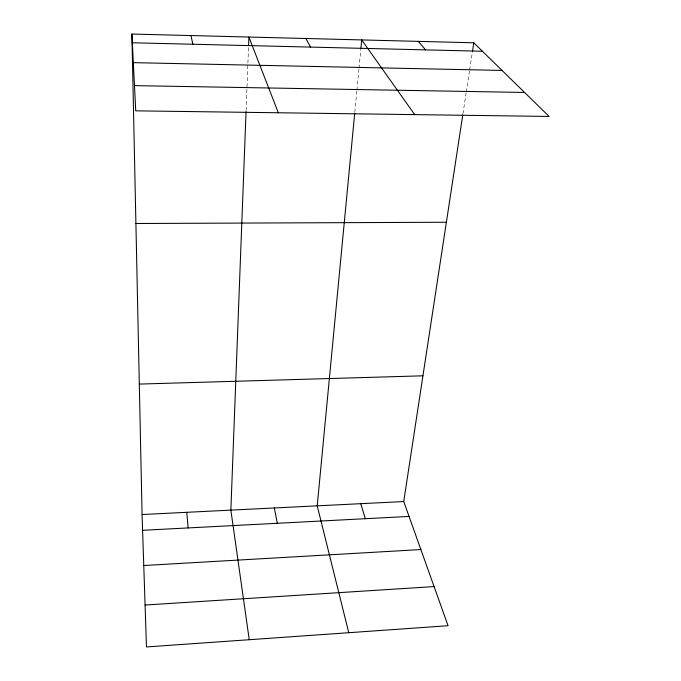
<?xml version="1.0" encoding="UTF-8"?>
<svg xmlns="http://www.w3.org/2000/svg" width="681" height="681" viewBox="0 0 681 681"><rect width="100%" height="100%" fill="white"/><g stroke="black" fill="none" stroke-linecap="round" stroke-linejoin="round"><path stroke-width="0.51" stroke-dasharray="3.4 2.55" d="M246.096 110.56L248.539 46.495M354.81 112.195L356.81 91.245M356.912 90.198L358.913 69.249M359.006 68.202L360.811 49.355M462.935 113.821L466.119 92.914M466.281 91.875L469.473 70.986M469.626 69.947L472.342 52.19"/><path stroke-width="1.02" d="M246.054 111.607L230.859 510.129L249.246 639.714M248.582 45.448L248.897 37.046L278.325 112.765M354.707 113.242L317.21 505.838L348.766 632.709M360.913 48.308L361.713 39.932L414.695 114.621M131.893 34.05L135.732 110.833L549.107 116.442L473.772 42.792L131.893 34.05L142.074 514.53L146.466 646.95L448.055 625.72L403.739 501.548L462.774 114.868M472.503 51.152L473.772 42.792M145.079 605.026L434.086 586.588M143.768 565.519L420.867 549.558M142.593 530.303L409.051 516.428M142.074 514.53L403.739 501.548M139.307 384.084L422.935 375.81M135.902 223.504L446.378 222.253M134.472 85.627L524.583 92.463M133.323 62.652L502.05 70.441M132.327 42.775L482.429 51.254M418.253 41.371L425.642 49.883M305.82 38.502L310.553 47.091M360.777 503.685L365.331 518.709M190.935 35.557L192.859 44.239M274.332 507.966L277.329 523.289M186.773 512.316L188.152 527.937"/></g></svg>
